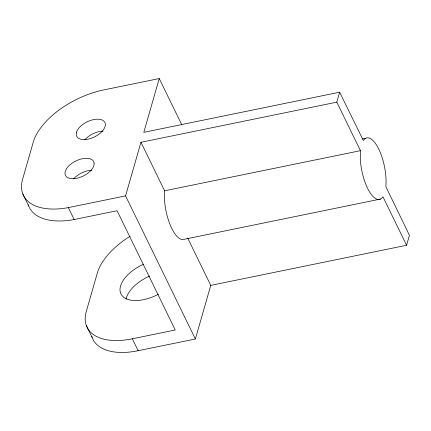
<?xml version="1.0" encoding="UTF-8"?>
<svg xmlns="http://www.w3.org/2000/svg" width="431" height="431" viewBox="0 0 431 431"><rect width="100%" height="100%" fill="white"/><g stroke="black" fill="none" stroke-linecap="round" stroke-linejoin="round"><path stroke-width="0.65" d="M130.151 236.236A64.359 34.388 -26 0 0 97.535 272.295L86.313 311.408A62.587 33.446 -26 0 0 132.328 338.793L175.25 330.001L117.087 210.737L74.159 219.535L68.346 207.607A64.553 34.496 -26 0 1 22.331 180.223L33.553 141.109A64.989 34.728 -26 0 1 102.007 90.273L159.238 78.55L143.809 132.328L339.65 92.207L336.794 102.158L140.953 142.278L164.615 190.793L164.426 197.894A31.393 11.508 78.4 0 0 184.576 239.205L380.417 199.084M336.794 102.158L360.456 150.672L360.268 157.773A31.393 11.508 78.4 0 0 369.103 191.148A31.393 11.508 78.4 0 0 382.933 196.751L406.595 245.266L210.754 285.387L195.378 338.992L138.141 350.715A62.587 33.446 -26 0 1 91.749 336.234M195.378 338.992L125.577 195.884L140.953 142.278M406.595 245.266L409.45 235.315L385.837 186.628A31.393 11.508 78.4 0 0 378.757 149.094A31.393 11.508 78.4 0 0 363.365 140.549L339.65 92.207M362.579 138.89L365.876 138.216M68.346 207.607L125.577 195.884M164.615 190.793L360.456 150.672M159.238 78.55L181.914 125.044M187.674 238.068L210.754 285.387M132.328 338.793L138.141 350.715M22.848 194.047L28.667 205.975M86.324 325.513L92.137 337.435M158.608 294.131A31.393 16.777 -26 0 1 120.971 293.958A31.393 16.777 -26 0 1 143.679 264.171M126.051 299.173A31.393 16.777 -26 0 1 149.498 276.099M74.159 219.535A64.553 34.496 -26 0 1 28.252 204.795M73.599 178.946A15.699 8.388 -26 0 1 91.792 170.218M84.821 139.833A15.699 8.388 -26 0 1 103.014 131.11M76.476 132.317L76.239 134.747A15.699 8.388 -26 0 0 87.978 139.165A15.699 8.388 -26 0 0 103.882 129.084L105.094 126.455A15.699 8.388 -26 0 0 93.592 119.608A15.699 8.388 -26 0 0 76.476 132.317M94.109 163.133L93.872 165.563A15.699 8.388 -26 0 1 76.761 178.272A15.699 8.388 -26 0 1 65.259 171.43L66.471 168.796A15.699 8.388 -26 0 1 82.369 158.721A15.699 8.388 -26 0 1 94.109 163.133"/></g></svg>
